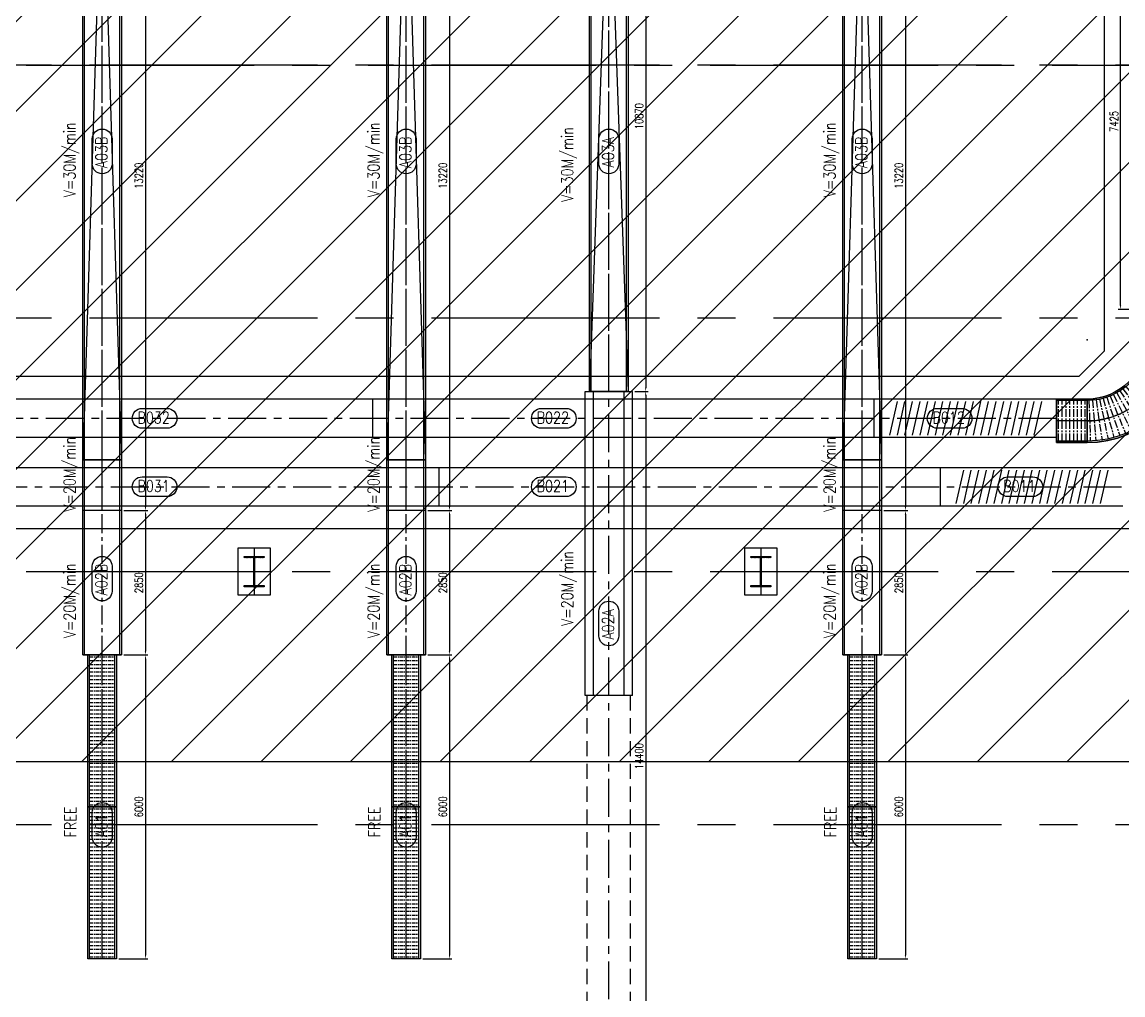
# Model space of a CAD drawing. Extents: x -40736 to 716455, y -65544 to 37405.
# Drawn here: x 342933 to 345106, y -54179 to -52258 of the extents above; entities that cross this region are included whole.
import ezdxf
from ezdxf.enums import TextEntityAlignment as Align

# ---------------------------------------------------------------- set-up
doc = ezdxf.new("R2010")
doc.units = 0
doc.header["$LTSCALE"] = 600
doc.header["$MEASUREMENT"] = 0
for name, pattern in [('CENTER', [2, 1.25, -0.25, 0.25, -0.25]), ('CENTER2', [1.125, 0.75, -0.125, 0.125, -0.125]), ('DASHED', [0.75, 0.5, -0.25])]:
    doc.linetypes.add(name, pattern=pattern)
doc.layers.get('0').update_dxf_attribs({"linetype": 'CONTINUOUS'})
doc.layers.get('DEFPOINTS').update_dxf_attribs({"linetype": 'CONTINUOUS'})
for name, color, linetype in [('0-1F_OHCV', 6, 'CONTINUOUS'), ('0-CV-DIM', 3, 'CONTINUOUS'), ('0-入荷', 11, 'CONTINUOUS'), ('0-架台', 232, 'CONTINUOUS'), ('0-機台細部', 7, 'CONTINUOUS'), ('0-機號', 4, 'CONTINUOUS'), ('0-滾筒細部', 3, 'CONTINUOUS'), ('001', 7, 'CONTINUOUS'), ('025', 7, 'CONTINUOUS'), ('1FL CV', 11, 'CONTINUOUS'), ('底圖', 253, 'CONTINUOUS'), ('規劃圖', 253, 'CONTINUOUS')]:
    doc.layers.add(name, color=color, linetype=linetype)
doc.styles.get("Standard").update_dxf_attribs({"font": 'txt.shx', "width": 0.75, "bigfont": 'chineset.shx'})
doc.dimstyles.get("Standard").update_dxf_attribs({"dimtxt": 0.18, "dimasz": 0.18, "dimexe": 0.18, "dimexo": 0.0625, "dimgap": 0.09, "dimtad": 0, "dimtih": 1, "dimtoh": 1, "dimdec": 4, "dimzin": 0, "dimdsep": 46, "dimtxsty": 'Standard', "dimcen": 0.09, "dimadec": 0, "dimazin": 0, "dimtfac": 1, "dimtdec": 4, "dimtofl": 0, "dimtmove": 0, "dimatfit": 3, "dimfxl": 1, "dimtolj": 1, "dimtzin": 0, "dimarcsym": 0})

# ---------------------------------------------------------------- blocks, each defined once
blk = doc.blocks.new('90curve')
for p, q in [((-1170, 0), (-2030, 0)), ((0, -1170), (0, -2030))]:
    blk.add_line(p, q)
for points in [[(-2030, 0), (-1170, 0), (-1170, 600), (-2030, 600)], [(0, -2030), (600, -2030), (600, -1170), (0, -1170)]]:
    blk.add_lwpolyline(points, close=True)
for radius in [2030, 1170]:
    blk.add_arc((0, 0), radius, 180, 270)
at = {"linetype": 'CENTER'}
blk.add_arc((0, 0), 1600, 180, 270, dxfattribs=at)
blk.add_point((0, 0))
blk = doc.blocks.new('*D396')
at = {"layer": '0-CV-DIM', "color": 0, "lineweight": -2}
for p, q in [((7019, 9214), (7019, 9721)), ((7094, 9671), (14369, 9671)), ((14444, 9214), (14444, 9721))]:
    blk.add_line(p, q, dxfattribs=at)
at = {"layer": '0-CV-DIM', "color": 0}
for points in [[(7094, 9683), (7094, 9658), (7019, 9671)], [(14369, 9683), (14369, 9658), (14444, 9671)]]:
    blk.add_solid(points, dxfattribs=at)
at = {"layer": 'DEFPOINTS', "color": 0}
for p in [(14444, 9671), (7019, 9164), (14444, 9164)]:
    blk.add_point(p, dxfattribs=at)
at = {"layer": '0-CV-DIM', "color": 0, "insert": (10731, 9801), "char_height": 160, "attachment_point": 5}
blk.add_mtext('\\A1;7425', dxfattribs=at)
blk = doc.blocks.new('CURVE_90')
for p, q in [((1600, 1170), (1600, 2030)), ((1600, 2000), (2200, 2000)), ((1600, 1200), (2200, 1200)), ((430, 0), (-430, 0)), ((-400, 0), (-400, -600)), ((400, 0), (400, -600))]:
    blk.add_line(p, q)
at = {"color": 1}
for p, q in [((1600, 1600), (2200, 1600)), ((0, 0), (0, -600))]:
    blk.add_line(p, q, dxfattribs=at)
for points in [[(1600, 1170), (2200, 1170), (2200, 2030), (1600, 2030)], [(-430, 0), (-430, -600), (430, -600), (430, 0)]]:
    blk.add_lwpolyline(points, close=True)
for radius in [2030, 2000, 1200, 1170]:
    blk.add_arc((1600, 0), radius, 90, 180)
at = {"color": 1, "linetype": 'CENTER'}
blk.add_arc((1600, 0), 1600, 90, 180, dxfattribs=at)
blk.add_point((1600, 0))
at = {"layer": '0-滾筒細部', "color": 1, "linetype": 'CENTER', "ltscale": 0.2}
for p, q in [((1416, 1186), (1294, 1976)), ((1488, 1195), (1414, 1991)), ((1561, 1199), (1535, 1999)), ((1638, 1200), (1638, 2000)), ((1712, 1200), (1712, 2000)), ((1788, 1200), (1788, 2000)), ((1862, 1200), (1862, 2000)), ((1938, 1200), (1938, 2000)), ((2012, 1200), (2012, 2000)), ((2088, 1200), (2088, 2000)), ((2162, 1200), (2162, 2000)), ((1008, 1044), (613, 1740)), ((1072, 1078), (720, 1796)), ((1138, 1107), (830, 1846)), ((1206, 1133), (943, 1889)), ((1275, 1155), (1058, 1925)), ((1345, 1173), (1175, 1954)), ((829, 920), (316, 1533)), ((886, 965), (411, 1608)), ((946, 1006), (510, 1677)), ((724, 820), (140, 1367)), ((775, 872), (225, 1453)), ((632, 709), (-14, 1181)), ((676, 766), (60, 1277)), ((520, 523), (-200, 871)), ((553, 587), (-144, 978)), ((591, 649), (-82, 1082)), ((490, 456), (-250, 761)), ((443, 319), (-328, 532)), ((465, 389), (-292, 648)), ((413, 178), (-378, 296)), ((426, 249), (-357, 415)), ((401, 39), (-399, 65)), ((405, 106), (-392, 176)), ((-400, -38), (400, -38)), ((-400, -112), (400, -112)), ((-400, -188), (400, -188)), ((-400, -262), (400, -262)), ((-400, -338), (400, -338)), ((-400, -413), (400, -413)), ((-400, -488), (400, -488)), ((-400, -563), (400, -563))]:
    blk.add_line(p, q, dxfattribs=at)
blk = doc.blocks.new('platform')
at = {"layer": '0-架台'}
for p, q in [((41776, -13594), (41776, -34544)), ((41276, -35044), (41776, -34544)), ((41276, -35044), (4313, -35044)), ((1100, -38044), (44776, -38044))]:
    blk.add_line(p, q, dxfattribs=at)
blk = doc.blocks.new('A$C68EF232B')
for p, q in [((0, 730), (12220, 730)), ((0, 30), (12220, 30))]:
    blk.add_line(p, q)
at = {"color": 1, "linetype": 'CENTER'}
blk.add_line((-1000, 380), (12220, 380), dxfattribs=at)
for points in [[(12220, 870), (11320, 870), (11320, 760), (12220, 760)], [(0, 760), (-1000, 760), (-1000, 0), (0, 0)], [(0, 0), (12220, 0), (12220, 760), (0, 760)]]:
    blk.add_lwpolyline(points, close=True)
blk = doc.blocks.new('*D91')
at = {"layer": '0-滾筒細部', "color": 0, "lineweight": -2}
for p, q in [((0, 540), (0, 400)), ((3000, 540), (3000, 400)), ((2970, 420), (30, 420))]:
    blk.add_line(p, q, dxfattribs=at)
at = {"layer": '0-滾筒細部', "color": 0}
for points in [[(30, 425), (30, 415), (0, 420)], [(2970, 425), (2970, 415), (3000, 420)]]:
    blk.add_solid(points, dxfattribs=at)
at = {"layer": 'DEFPOINTS', "color": 0}
for p in [(0, 560), (3000, 560), (0, 420)]:
    blk.add_point(p, dxfattribs=at)
at = {"layer": '0-滾筒細部', "color": 0, "insert": (1500, 472), "char_height": 64, "attachment_point": 5}
blk.add_mtext('\\A1;3000', dxfattribs=at)
blk = doc.blocks.new('roller_FF_490')
at = {"color": 1, "linetype": 'CENTER', "ltscale": 0.1}
blk.add_line((0, -250), (0, 250), dxfattribs=at)
blk = doc.blocks.new('*D372')
at = {"color": 0, "lineweight": -2}
for p, q in [((8850, 1916), (8850, 1442)), ((22070, 1806), (22070, 1442)), ((21995, 1492), (8925, 1492))]:
    blk.add_line(p, q, dxfattribs=at)
at = {"color": 0}
for points in [[(8925, 1504), (8925, 1479), (8850, 1492)], [(21995, 1504), (21995, 1479), (22070, 1492)]]:
    blk.add_solid(points, dxfattribs=at)
at = {"layer": 'DEFPOINTS', "color": 0}
for p in [(8850, 1966), (22070, 1856), (8850, 1492)]:
    blk.add_point(p, dxfattribs=at)
at = {"color": 0, "insert": (15460, 1622), "char_height": 160, "attachment_point": 5}
blk.add_mtext('\\A1;13220', dxfattribs=at)
blk = doc.blocks.new('*D373')
at = {"color": 0, "lineweight": -2}
for p, q in [((6000, 1916), (6000, 1442)), ((8850, 1916), (8850, 1442)), ((8775, 1492), (6075, 1492))]:
    blk.add_line(p, q, dxfattribs=at)
at = {"color": 0}
for points in [[(6075, 1504), (6075, 1479), (6000, 1492)], [(8775, 1504), (8775, 1479), (8850, 1492)]]:
    blk.add_solid(points, dxfattribs=at)
at = {"layer": 'DEFPOINTS', "color": 0}
for p in [(6000, 1966), (8850, 1966), (6000, 1492)]:
    blk.add_point(p, dxfattribs=at)
at = {"color": 0, "insert": (7425, 1622), "char_height": 160, "attachment_point": 5}
blk.add_mtext('\\A1;2850', dxfattribs=at)
blk = doc.blocks.new('*D374')
at = {"color": 0, "lineweight": -2}
for p, q in [((0, 2016), (0, 1442)), ((6000, 1916), (6000, 1442)), ((5925, 1492), (75, 1492))]:
    blk.add_line(p, q, dxfattribs=at)
at = {"color": 0}
for points in [[(75, 1504), (75, 1479), (0, 1492)], [(5925, 1504), (5925, 1479), (6000, 1492)]]:
    blk.add_solid(points, dxfattribs=at)
at = {"layer": 'DEFPOINTS', "color": 0}
for p in [(0, 2066), (6000, 1966), (0, 1492)]:
    blk.add_point(p, dxfattribs=at)
at = {"color": 0, "insert": (3000, 1622), "char_height": 160, "attachment_point": 5}
blk.add_mtext('\\A1;6000', dxfattribs=at)
blk = doc.blocks.new('A$C37745B68')
for p, q in [((0, 730), (10870, 730)), ((0, 30), (10870, 30))]:
    blk.add_line(p, q)
at = {"color": 1, "linetype": 'CENTER'}
blk.add_line((0, 380), (10870, 380), dxfattribs=at)
for points in [[(10870, 870), (9970, 870), (9970, 760), (10870, 760)], [(0, 0), (10870, 0), (10870, 760), (0, 760)]]:
    blk.add_lwpolyline(points, close=True)
blk = doc.blocks.new('A$C5A1C1C61')
at = {"color": 11, "linetype": 'DASHED'}
for p, q in [((0, 895), (0, 35)), ((0, 895), (8400, 895)), ((0, 35), (8400, 35))]:
    blk.add_line(p, q, dxfattribs=at)
at = {"color": 11}
for p, q in [((8400, 930), (14400, 930)), ((8400, 930), (8400, 0)), ((14400, 0), (14400, 930)), ((8400, 765), (14400, 765)), ((8400, 165), (14400, 165)), ((8400, 0), (14400, 0))]:
    blk.add_line(p, q, dxfattribs=at)
at = {"color": 11, "linetype": 'CENTER'}
blk.add_line((0, 465), (14400, 465), dxfattribs=at)
blk = doc.blocks.new('*D378')
at = {"color": 0, "lineweight": -2}
for p, q in [((14400, 1831), (14400, 1568)), ((25270, 1806), (25270, 1568)), ((25195, 1618), (14475, 1618))]:
    blk.add_line(p, q, dxfattribs=at)
at = {"color": 0}
for points in [[(14475, 1631), (14475, 1606), (14400, 1618)], [(25195, 1631), (25195, 1606), (25270, 1618)]]:
    blk.add_solid(points, dxfattribs=at)
at = {"layer": 'DEFPOINTS', "color": 0}
for p in [(14400, 1881), (25270, 1856), (14400, 1618)]:
    blk.add_point(p, dxfattribs=at)
at = {"color": 0, "insert": (19835, 1748), "char_height": 160, "attachment_point": 5}
blk.add_mtext('\\A1;10870', dxfattribs=at)
blk = doc.blocks.new('*D379')
at = {"color": 0, "lineweight": -2}
for p, q in [((0, 1866), (0, 1568)), ((14400, 1831), (14400, 1568)), ((14325, 1618), (75, 1618))]:
    blk.add_line(p, q, dxfattribs=at)
at = {"color": 0}
for points in [[(75, 1631), (75, 1606), (0, 1618)], [(14325, 1631), (14325, 1606), (14400, 1618)]]:
    blk.add_solid(points, dxfattribs=at)
at = {"layer": 'DEFPOINTS', "color": 0}
for p in [(0, 1916), (14400, 1881), (0, 1618)]:
    blk.add_point(p, dxfattribs=at)
at = {"color": 0, "insert": (7200, 1748), "char_height": 160, "attachment_point": 5}
blk.add_mtext('\\A1;14400', dxfattribs=at)
blk = doc.blocks.new('A$C77002C3D')
at = {"layer": '0-機號', "color": 7}
for points in [[(3323.01343, 28492.32948), (3323.01343, 28982.22276, -1), (3714.71923, 28982.22276), (3714.71923, 28492.32948, -1)], [(4673.01349, 28492.32948), (4673.01349, 28982.22276, -1), (5064.71929, 28982.22276), (5064.71929, 28492.32948, -1)], [(3323.01343, 20613.00504), (3323.01343, 21102.89832, -1), (3714.71923, 21102.89832), (3714.71923, 20613.00504, -1)], [(4673.01349, 20613.00504), (4673.01349, 21102.89832, -1), (5064.71929, 21102.89832), (5064.71929, 20613.00504, -1)], [(4673.01349, 12800.22308), (4673.01349, 13290.11636, -1), (5064.71929, 13290.11636), (5064.71929, 12800.22308, -1)], [(3323.01343, 11404.89997), (3323.01343, 11894.79325, -1), (3714.71923, 11894.79325), (3714.71923, 11404.89997, -1)]]:
    blk.add_lwpolyline(points, format="xyb", close=True, dxfattribs=at)
at = {"layer": '001', "color": 2, "linetype": 'CENTER'}
blk.add_line((3518.86633, 47603.46058), (3518.86633, 9623.91641), dxfattribs=at)
at = {"layer": '001', "color": 3}
for p, q in [((3138.86633, 47573.46058), (3138.86633, 9623.91641)), ((3898.86633, 47573.46058), (3898.86633, 9623.91641)), ((5248.86628, 24435.64023), (4488.86628, 24435.64023)), ((3898.86633, 23125.63991), (3138.86633, 23125.63991)), ((4488.86628, 14533.91673), (5248.86628, 14533.91673)), ((3138.86633, 13223.91641), (3898.86633, 13223.91641)), ((4488.86628, 10933.9164), (5248.86628, 10933.9164))]:
    blk.add_line(p, q, dxfattribs=at)
at = {"layer": '001'}
for p, q in [((5198.86628, 14083.91673), (4538.86628, 14233.91673)), ((5198.86628, 13933.91673), (4538.86628, 14083.91673)), ((5198.86628, 13783.91673), (4538.86628, 13933.91673)), ((5198.86628, 13633.91673), (4538.86628, 13783.91673)), ((5198.86628, 13483.91673), (4538.86628, 13633.91673)), ((5198.86628, 13333.91673), (4538.86628, 13483.91673)), ((5198.86628, 13183.91673), (4538.86628, 13333.91673)), ((5198.86628, 13033.91673), (4538.86628, 13183.91673)), ((3848.86633, 12773.91641), (3188.86633, 12923.91641)), ((5198.86628, 12883.91673), (4538.86628, 13033.91673)), ((5198.86628, 12733.91673), (4538.86628, 12883.91673)), ((3848.86633, 12623.91641), (3188.86633, 12773.91641)), ((3848.86633, 12473.91641), (3188.86633, 12623.91641)), ((5198.86628, 12583.91673), (4538.86628, 12733.91673)), ((3848.86633, 12323.91641), (3188.86633, 12473.91641)), ((5198.86628, 12433.91673), (4538.86628, 12583.91673)), ((5198.86628, 12283.91673), (4538.86628, 12433.91673)), ((3848.86633, 12173.91641), (3188.86633, 12323.91641)), ((3848.86633, 12023.91641), (3188.86633, 12173.91641)), ((5198.86628, 12133.91673), (4538.86628, 12283.91673)), ((3848.86633, 11873.91641), (3188.86633, 12023.91641)), ((5198.86628, 11983.91673), (4538.86628, 12133.91673)), ((5198.86628, 11833.91673), (4538.86628, 11983.91673)), ((3848.86633, 11723.91641), (3188.86633, 11873.91641)), ((5198.86628, 11683.91673), (4538.86628, 11833.91673)), ((3848.86633, 11573.91641), (3188.86633, 11723.91641)), ((3848.86633, 11423.91641), (3188.86633, 11573.91641)), ((5198.86628, 11533.91673), (4538.86628, 11683.91673)), ((5198.86628, 11383.91673), (4538.86628, 11533.91673)), ((3848.86633, 11273.91641), (3188.86633, 11423.91641)), ((5198.86628, 11233.91673), (4538.86628, 11383.91673)), ((3848.86633, 11123.91641), (3188.86633, 11273.91641)), ((3848.86633, 10973.91641), (3188.86633, 11123.91641)), ((3848.86633, 10823.91641), (3188.86633, 10973.91641)), ((3848.86633, 10673.91641), (3188.86633, 10823.91641)), ((3848.86633, 10523.91641), (3188.86633, 10673.91641)), ((3848.86633, 10373.91641), (3188.86633, 10523.91641)), ((3848.86633, 10223.91641), (3188.86633, 10373.91641)), ((3848.86633, 10073.91641), (3188.86633, 10223.91641)), ((3848.86633, 9923.91641), (3188.86633, 10073.91641))]:
    blk.add_line(p, q, dxfattribs=at)
at = {"layer": '025', "color": 3}
for p, q in [((4488.86628, 10933.9164), (4488.86628, 46880.64023)), ((5248.86628, 10933.9164), (5248.86628, 46880.64023))]:
    blk.add_line(p, q, dxfattribs=at)
at = {"layer": '025', "color": 2, "linetype": 'CENTER'}
blk.add_line((4868.86628, 10933.9164), (4868.86628, 46910.64023), dxfattribs=at)
at = {"layer": '0-1F_OHCV'}
blk.add_blockref('90curve', (6418.86639, 10333.91662), dxfattribs=at)
at = {"layer": '0-機台細部', "xscale": -1, "rotation": 180}
blk.add_blockref('CURVE_90', (4818.86639, 10333.91629), dxfattribs=at)
at = {"layer": '0-機號', "color": 7, "width": 0.8}
for s, p in [('B031', (3532.56392, 28755.86256)), ('B032', (4882.56398, 28755.86256)), ('B021', (3532.56392, 20876.53812)), ('B022', (4882.56398, 20876.53812)), ('B012', (4882.56398, 13063.75616)), ('B011', (3532.56392, 11668.43305))]:
    blk.add_text(s, height=230.4, rotation=270, dxfattribs=at).set_placement(p, align=Align.MIDDLE)
at = {"layer": '0-CV-DIM'}
dim = blk.add_linear_dim(base=(14443.86622, 9670.60533), p1=(7018.86649, 9163.91662), p2=(14443.86622, 9163.91631), dimstyle='Standard', override={"dimscale": 50}, dxfattribs=at)
dim.commit()
dim.dimension.update_dxf_attribs({"geometry": '*D396', "text_midpoint": (10731.36636, 9800.60533)})
blk = doc.blocks.new('A$C45B43C60')
for p, q in [((-0.00024, 530.00012), (2999.99976, 530.00012)), ((-0.00024, 30.00012), (2999.99976, 30.00012))]:
    blk.add_line(p, q)
at = {"color": 1, "linetype": 'CENTER'}
blk.add_line((-0.00024, 280.00012), (2999.99976, 280.00012), dxfattribs=at)
blk.add_lwpolyline([(-0.00024, 0.00012), (2999.99976, 0.00012), (2999.99976, 560.00012), (-0.00024, 560.00012)], close=True)
at = {"layer": '0-滾筒細部'}
for p in [(37.49976, 280.00012), (112.49976, 280.00012), (187.49976, 280.00012), (262.49976, 280.00012), (337.49976, 280.00012), (412.49976, 280.00012), (487.49976, 280.00012), (562.49976, 280.00012), (637.49976, 280.00012), (712.49976, 280.00012), (787.49976, 280.00012), (862.49976, 280.00012), (937.49976, 280.00012), (1012.49976, 280.00012), (1087.49976, 280.00012), (1162.49976, 280.00012), (1237.49976, 280.00012), (1312.49976, 280.00012), (1387.49976, 280.00012), (1462.49976, 280.00012), (1537.49976, 280.00012), (1612.49976, 280.00012), (1687.49976, 280.00012), (1762.49976, 280.00012), (1837.49976, 280.00012), (1912.49976, 280.00012), (1987.49976, 280.00012), (2062.49976, 280.00012), (2137.49976, 280.00012), (2212.49976, 280.00012), (2287.49976, 280.00012), (2362.49976, 280.00012), (2437.49976, 280.00012), (2512.49976, 280.00012), (2587.49976, 280.00012), (2662.49976, 280.00012), (2737.49976, 280.00012), (2812.49976, 280.00012), (2887.49976, 280.00012), (2962.49976, 280.00012)]:
    blk.add_blockref('roller_FF_490', p, dxfattribs=at)
dim = blk.add_linear_dim(base=(-0.00024, 420.00012), p1=(2999.99976, 560.00012), p2=(-0.00024, 560.00012), dimstyle='Standard', override={"dimscale": 20}, dxfattribs=at)
dim.commit()
dim.dimension.update_dxf_attribs({"geometry": '*D91', "text_midpoint": (1499.99976, 472.00012)})
blk = doc.blocks.new('A$C14F25BC3')
at = {"layer": '0-入荷', "color": 11}
for p, q in [((5999.99935, 2695.68866), (9849.99935, 2695.68866)), ((22069.99935, 2345.68866), (9849.99935, 2725.68866)), ((22069.99935, 2345.68866), (9849.99935, 1965.68866)), ((5999.99935, 1995.68866), (9849.99935, 1995.68866))]:
    blk.add_line(p, q, dxfattribs=at)
at = {"layer": '0-入荷'}
for p, q in [((8849.99935, 1965.68866), (8849.99935, 2725.68866)), ((9849.99935, 1965.68866), (9849.99935, 2725.68866))]:
    blk.add_line(p, q, dxfattribs=at)
at = {"layer": '0-入荷', "color": 11, "linetype": 'CENTER', "ltscale": 0.5}
for p, q in [((-0.00065, 2345.68866), (5999.99935, 2345.68866)), ((5999.99935, 2345.68866), (9849.99935, 2345.68866)), ((9849.99935, 2345.68866), (22069.99935, 2345.68866))]:
    blk.add_line(p, q, dxfattribs=at)
at = {"layer": '0-入荷', "color": 11}
for points in [[(5999.99935, 2725.68866), (9849.99935, 2725.68866), (9849.99935, 1965.68866), (5999.99935, 1965.68866)], [(9849.99935, 2725.68866), (22069.99935, 2725.68866), (22069.99935, 1965.68866), (9849.99935, 1965.68866)]]:
    blk.add_lwpolyline(points, close=True, dxfattribs=at)
at = {"layer": '0-機號'}
for points in [[(2889.89263, 2149.83576), (2399.99935, 2149.83576, -1), (2399.99935, 2541.54156), (2889.89263, 2541.54156, -1)], [(7749.70149, 2149.83576), (7259.80821, 2149.83576, -1), (7259.80821, 2541.54156), (7749.70149, 2541.54156, -1)], [(16184.89263, 2149.83576), (15694.99935, 2149.83576, -1), (15694.99935, 2541.54156), (16184.89263, 2541.54156, -1)]]:
    blk.add_lwpolyline(points, format="xyb", close=True, dxfattribs=at)
at = {"layer": '1FL CV', "color": 11}
blk.add_line((5999.99935, 2725.68866), (5999.99935, 1965.68866), dxfattribs=at)
at = {"layer": '0-機台細部', "extrusion": (0, 0, -1), "zscale": -1, "rotation": 180}
for name, p in [('A$C45B43C60', (0.00041, 2625.68878)), ('A$C45B43C60', (-2999.99959, 2625.68878)), ('A$C68EF232B', (-9849.99905, 2725.68878))]:
    blk.add_blockref(name, p, dxfattribs=at)
at = {"layer": '0-機號', "text_generation_flag": 6, "width": 0.8}
for s, p in [('FREE', (2701.46763, 2972.18789)), ('V=20M/min', (7066.84598, 2972.18789)), ('V=20M/min', (9564.2436, 2972.18789)), ('V=30M/min', (15773.04416, 2972.18789)), ('A01', (2626.35955, 2359.38626)), ('A02B', (7486.16841, 2359.38626)), ('A03B', (15921.35955, 2359.38626))]:
    blk.add_text(s, height=230.4, rotation=180, dxfattribs=at).set_placement(p, align=Align.MIDDLE)
for base, p1, p2, picture, middle in [((-0.00065, 1491.74816), (5999.99935, 1965.68866), (-0.00065, 2065.68866), '*D374', (2999.99935, 1621.74816)), ((5999.99935, 1491.74816), (8849.99935, 1965.68866), (5999.99935, 1965.68866), '*D373', (7424.99935, 1621.74816)), ((8849.99935, 1491.74816), (22069.99935, 1855.68866), (8849.99935, 1965.68866), '*D372', (15459.99935, 1621.74816))]:
    dim = blk.add_linear_dim(base=base, p1=p1, p2=p2, dimstyle='Standard', override={"dimscale": 50, "dimtmove": 1})
    dim.commit()
    dim.dimension.update_dxf_attribs({"geometry": picture, "text_midpoint": middle})
blk = doc.blocks.new('A$C1394433B')
at = {"layer": '0-入荷', "color": 11}
for q in [(14400.00107, 2725.68859), (14400.00107, 1965.68859)]:
    blk.add_line((25270.00107, 2345.68859), q, dxfattribs=at)
at = {"layer": '0-入荷', "color": 11, "linetype": 'CENTER', "ltscale": 0.5}
blk.add_line((14400.00107, 2345.68859), (25270.00107, 2345.68859), dxfattribs=at)
at = {"layer": '0-入荷', "color": 11}
blk.add_lwpolyline([(14400.00107, 2725.68859), (25270.00107, 2725.68859), (25270.00107, 1965.68859), (14400.00107, 1965.68859)], close=True, dxfattribs=at)
at = {"layer": '0-機號'}
for points in [[(10064.89435, 2149.83569), (9575.00107, 2149.83569, -1), (9575.00107, 2541.54149), (10064.89435, 2541.54149, -1)], [(19384.89435, 2149.83569), (18895.00107, 2149.83569, -1), (18895.00107, 2541.54149), (19384.89435, 2541.54149, -1)]]:
    blk.add_lwpolyline(points, format="xyb", close=True, dxfattribs=at)
at = {"extrusion": (0, 0, -1), "zscale": -1, "rotation": 180}
blk.add_blockref('A$C5A1C1C61', (-0.00144, 2810.6887), dxfattribs=at)
at = {"layer": '0-機台細部', "extrusion": (0, 0, -1), "zscale": -1, "rotation": 180}
blk.add_blockref('A$C37745B68', (-14400.0011, 2725.68844), dxfattribs=at)
at = {"layer": '0-機號', "text_generation_flag": 6, "width": 0.8}
for s, p in [('V=20M/min', (10510.03457, 3151.35328)), ('V=30M/min', (18878.43105, 3151.35328)), ('A02A', (9801.36127, 2359.38618)), ('A03A', (19121.36127, 2359.38618))]:
    blk.add_text(s, height=230.4, rotation=180, dxfattribs=at).set_placement(p, align=Align.MIDDLE)
for base, p1, p2, picture, middle in [((0.00107, 1618.48382), (14400.00107, 1880.68859), (0.00107, 1915.68859), '*D379', (7200.00107, 1748.48382)), ((14400.00107, 1618.48382), (25270.00107, 1855.68859), (14400.00107, 1880.68859), '*D378', (19835.00107, 1748.48382))]:
    dim = blk.add_linear_dim(base=base, p1=p1, p2=p2, dimstyle='Standard', override={"dimscale": 50, "dimtmove": 1})
    dim.commit()
    dim.dimension.update_dxf_attribs({"geometry": picture, "text_midpoint": middle})
blk = doc.blocks.new('A$C1C6605B1')
at = {"layer": '規劃圖', "xscale": 0.09999999997671694, "yscale": 0.09999999997671694, "zscale": 0.09999999997671694}
blk.add_blockref('platform', (-3277.72048, 4973.90789), dxfattribs=at)
at = {"layer": '規劃圖', "xscale": 0.09999999997671694, "yscale": 0.09999999997671694, "zscale": 0.09999999997671694, "rotation": 90}
for name, p in [('A$C77002C3D', (1899.47115, 900.11336)), ('A$C14F25BC3', (-843.15161, 320.00007)), ('A$C14F25BC3', (-243.15161, 320.00007)), ('A$C1394433B', (156.84838, -0.00011)), ('A$C14F25BC3', (656.84839, 320.00007))]:
    blk.add_blockref(name, p, dxfattribs=at)

msp = doc.modelspace()

# ---------------------------------------------------------------- hatches: boundary and pattern name
at = {"layer": '底圖'}
h = msp.add_hatch(dxfattribs=at)
h.set_pattern_fill('ANSI31', color=253, scale=1000, style=0)
h.set_pattern_definition([(45, (309308.72, -68899.45), (-88.38835, 88.38835), [])])
h.paths.add_polyline_path([(337466.29017, -53718.31705), (346391.28917, -53718.31705), (346391.28917, -49643.31765), (337466.29017, -49643.31765)])

# ---------------------------------------------------------------- linework, layer by layer
at = {"layer": '底圖', "linetype": 'CENTER2'}
for p, q in [((360391.28956, -52343.33166), (332391.28957, -52343.33166)), ((333491.07, -52343.33166), (361991.28956, -52343.33166)), ((360391.28956, -52843.33166), (335391.28957, -52843.33166)), ((343423.78957, -53297.33166), (343358.78957, -53297.33166)), ((343358.78957, -53297.33166), (343358.78957, -53389.33166)), ((343391.28957, -53297.33166), (343391.28957, -53389.33166)), ((343423.78957, -53389.33166), (343423.78957, -53297.33166)), ((344423.78957, -53297.33166), (344358.78957, -53297.33166)), ((344358.78957, -53297.33166), (344358.78957, -53389.33166)), ((344391.28957, -53297.33166), (344391.28957, -53389.33166)), ((344423.78957, -53389.33166), (344423.78957, -53297.33166)), ((343371.28957, -53314.11971), (343372.07761, -53313.33166)), ((343371.28957, -53315.00359), (343372.9615, -53313.33166)), ((343371.28957, -53313.33166), (343411.28957, -53313.33166)), ((343371.28957, -53315.83166), (343371.28957, -53313.33166)), ((343390.48957, -53315.83166), (343371.28957, -53315.83166)), ((343372.22926, -53315.83166), (343374.72926, -53313.33166)), ((343373.11315, -53315.83166), (343375.61315, -53313.33166)), ((343374.88091, -53315.83166), (343377.38091, -53313.33166)), ((343375.7648, -53315.83166), (343378.2648, -53313.33166)), ((343377.53257, -53315.83166), (343380.03257, -53313.33166)), ((343378.41645, -53315.83166), (343380.91645, -53313.33166)), ((343380.18422, -53315.83166), (343382.68422, -53313.33166)), ((343381.0681, -53315.83166), (343383.5681, -53313.33166)), ((343382.83587, -53315.83166), (343385.33587, -53313.33166)), ((343383.71975, -53315.83166), (343386.21975, -53313.33166)), ((343385.48752, -53315.83166), (343387.98752, -53313.33166)), ((343386.3714, -53315.83166), (343388.8714, -53313.33166)), ((343388.13917, -53315.83166), (343390.63917, -53313.33166)), ((343389.02305, -53315.83166), (343391.52305, -53313.33166)), ((343390.48957, -53316.13291), (343393.29082, -53313.33166)), ((343390.48957, -53317.0168), (343394.1747, -53313.33166)), ((343390.48957, -53370.83166), (343390.48957, -53315.83166)), ((343390.48957, -53318.78456), (343392.08957, -53317.18456)), ((343390.48957, -53319.66845), (343392.08957, -53318.06845)), ((343390.48957, -53321.43621), (343392.08957, -53319.83621)), ((343390.48957, -53322.3201), (343392.08957, -53320.7201)), ((343390.48957, -53324.08786), (343392.08957, -53322.48786)), ((343390.48957, -53324.97175), (343392.08957, -53323.37175)), ((343390.48957, -53326.73952), (343392.08957, -53325.13952)), ((343411.28957, -53315.83166), (343392.08957, -53315.83166)), ((343392.08957, -53315.83166), (343392.08957, -53370.83166)), ((343393.44247, -53315.83166), (343395.94247, -53313.33166)), ((343394.32635, -53315.83166), (343396.82635, -53313.33166)), ((343396.09412, -53315.83166), (343398.59412, -53313.33166)), ((343396.978, -53315.83166), (343399.478, -53313.33166)), ((343398.74577, -53315.83166), (343401.24577, -53313.33166)), ((343399.62965, -53315.83166), (343402.12965, -53313.33166)), ((343401.39742, -53315.83166), (343403.89742, -53313.33166)), ((343402.2813, -53315.83166), (343404.7813, -53313.33166)), ((343404.04907, -53315.83166), (343406.54907, -53313.33166)), ((343404.93295, -53315.83166), (343407.43295, -53313.33166)), ((343406.70072, -53315.83166), (343409.20072, -53313.33166)), ((343407.5846, -53315.83166), (343410.0846, -53313.33166)), ((343409.35237, -53315.83166), (343411.28957, -53313.89447)), ((343410.23625, -53315.83166), (343411.28957, -53314.77835)), ((343411.28957, -53313.33166), (343411.28957, -53315.83166)), ((344371.28957, -53314.11971), (344372.07761, -53313.33166)), ((344371.28957, -53315.00359), (344372.9615, -53313.33166)), ((344371.28957, -53313.33166), (344411.28957, -53313.33166)), ((344371.28957, -53315.83166), (344371.28957, -53313.33166)), ((344390.48957, -53315.83166), (344371.28957, -53315.83166)), ((344372.22926, -53315.83166), (344374.72926, -53313.33166)), ((344373.11315, -53315.83166), (344375.61315, -53313.33166)), ((344374.88091, -53315.83166), (344377.38091, -53313.33166)), ((344375.7648, -53315.83166), (344378.2648, -53313.33166)), ((344377.53257, -53315.83166), (344380.03257, -53313.33166)), ((344378.41645, -53315.83166), (344380.91645, -53313.33166)), ((344380.18422, -53315.83166), (344382.68422, -53313.33166)), ((344381.0681, -53315.83166), (344383.5681, -53313.33166)), ((344382.83587, -53315.83166), (344385.33587, -53313.33166)), ((344383.71975, -53315.83166), (344386.21975, -53313.33166)), ((344385.48752, -53315.83166), (344387.98752, -53313.33166)), ((344386.3714, -53315.83166), (344388.8714, -53313.33166)), ((344388.13917, -53315.83166), (344390.63917, -53313.33166)), ((344389.02305, -53315.83166), (344391.52305, -53313.33166)), ((344390.48957, -53316.13291), (344393.29082, -53313.33166)), ((344390.48957, -53317.0168), (344394.1747, -53313.33166)), ((344390.48957, -53370.83166), (344390.48957, -53315.83166)), ((344390.48957, -53318.78456), (344392.08957, -53317.18456)), ((344390.48957, -53319.66845), (344392.08957, -53318.06845)), ((344390.48957, -53321.43621), (344392.08957, -53319.83621)), ((344390.48957, -53322.3201), (344392.08957, -53320.7201)), ((344390.48957, -53324.08786), (344392.08957, -53322.48786)), ((344390.48957, -53324.97175), (344392.08957, -53323.37175)), ((344390.48957, -53326.73952), (344392.08957, -53325.13952)), ((344411.28957, -53315.83166), (344392.08957, -53315.83166)), ((344392.08957, -53315.83166), (344392.08957, -53370.83166)), ((344393.44247, -53315.83166), (344395.94247, -53313.33166)), ((344394.32635, -53315.83166), (344396.82635, -53313.33166)), ((344396.09412, -53315.83166), (344398.59412, -53313.33166)), ((344396.978, -53315.83166), (344399.478, -53313.33166)), ((344398.74577, -53315.83166), (344401.24577, -53313.33166)), ((344399.62965, -53315.83166), (344402.12965, -53313.33166)), ((344401.39742, -53315.83166), (344403.89742, -53313.33166)), ((344402.2813, -53315.83166), (344404.7813, -53313.33166)), ((344404.04907, -53315.83166), (344406.54907, -53313.33166)), ((344404.93295, -53315.83166), (344407.43295, -53313.33166)), ((344406.70072, -53315.83166), (344409.20072, -53313.33166)), ((344407.5846, -53315.83166), (344410.0846, -53313.33166)), ((344409.35237, -53315.83166), (344411.28957, -53313.89447)), ((344410.23625, -53315.83166), (344411.28957, -53314.77835)), ((344411.28957, -53313.33166), (344411.28957, -53315.83166)), ((333491.07, -53343.33166), (361991.28956, -53343.33166)), ((343358.78957, -53343.33166), (343423.78957, -53343.33166)), ((343390.48957, -53327.6234), (343392.08957, -53326.0234)), ((343390.48957, -53329.39117), (343392.08957, -53327.79117)), ((343390.48957, -53330.27505), (343392.08957, -53328.67505)), ((343390.48957, -53332.04282), (343392.08957, -53330.44282)), ((343390.48957, -53332.9267), (343392.08957, -53331.3267)), ((343390.48957, -53334.69447), (343392.08957, -53333.09447)), ((343390.48957, -53335.57835), (343392.08957, -53333.97835)), ((343390.48957, -53337.34612), (343392.08957, -53335.74612)), ((343390.48957, -53338.23), (343392.08957, -53336.63)), ((343390.48957, -53339.99777), (343392.08957, -53338.39777)), ((343390.48957, -53340.88165), (343392.08957, -53339.28165)), ((343390.48957, -53342.64942), (343392.08957, -53341.04942)), ((343390.48957, -53343.5333), (343392.08957, -53341.9333)), ((343390.48957, -53345.30107), (343392.08957, -53343.70107)), ((343390.48957, -53346.18495), (343392.08957, -53344.58495)), ((343390.48957, -53347.95272), (343392.08957, -53346.35272)), ((344358.78957, -53343.33166), (344423.78957, -53343.33166)), ((344390.48957, -53327.6234), (344392.08957, -53326.0234)), ((344390.48957, -53329.39117), (344392.08957, -53327.79117)), ((344390.48957, -53330.27505), (344392.08957, -53328.67505)), ((344390.48957, -53332.04282), (344392.08957, -53330.44282)), ((344390.48957, -53332.9267), (344392.08957, -53331.3267)), ((344390.48957, -53334.69447), (344392.08957, -53333.09447)), ((344390.48957, -53335.57835), (344392.08957, -53333.97835)), ((344390.48957, -53337.34612), (344392.08957, -53335.74612)), ((344390.48957, -53338.23), (344392.08957, -53336.63)), ((344390.48957, -53339.99777), (344392.08957, -53338.39777)), ((344390.48957, -53340.88165), (344392.08957, -53339.28165)), ((344390.48957, -53342.64942), (344392.08957, -53341.04942)), ((344390.48957, -53343.5333), (344392.08957, -53341.9333)), ((344390.48957, -53345.30107), (344392.08957, -53343.70107)), ((344390.48957, -53346.18495), (344392.08957, -53344.58495)), ((344390.48957, -53347.95272), (344392.08957, -53346.35272)), ((343390.48957, -53348.8366), (343392.08957, -53347.2366)), ((343390.48957, -53350.60437), (343392.08957, -53349.00437)), ((343390.48957, -53351.48825), (343392.08957, -53349.88825)), ((343390.48957, -53353.25602), (343392.08957, -53351.65602)), ((343390.48957, -53354.1399), (343392.08957, -53352.5399)), ((343390.48957, -53355.90767), (343392.08957, -53354.30767)), ((343390.48957, -53356.79155), (343392.08957, -53355.19155)), ((343390.48957, -53358.55932), (343392.08957, -53356.95932)), ((343390.48957, -53359.4432), (343392.08957, -53357.8432)), ((343390.48957, -53361.21097), (343392.08957, -53359.61097)), ((343390.48957, -53362.09485), (343392.08957, -53360.49485)), ((343390.48957, -53363.86262), (343392.08957, -53362.26262)), ((343390.48957, -53364.7465), (343392.08957, -53363.1465)), ((343390.48957, -53366.51427), (343392.08957, -53364.91427)), ((343390.48957, -53367.39816), (343392.08957, -53365.79816)), ((343390.48957, -53369.16592), (343392.08957, -53367.56592)), ((343390.48957, -53370.04981), (343392.08957, -53368.44981)), ((344390.48957, -53348.8366), (344392.08957, -53347.2366)), ((344390.48957, -53350.60437), (344392.08957, -53349.00437)), ((344390.48957, -53351.48825), (344392.08957, -53349.88825)), ((344390.48957, -53353.25602), (344392.08957, -53351.65602)), ((344390.48957, -53354.1399), (344392.08957, -53352.5399)), ((344390.48957, -53355.90767), (344392.08957, -53354.30767)), ((344390.48957, -53356.79155), (344392.08957, -53355.19155)), ((344390.48957, -53358.55932), (344392.08957, -53356.95932)), ((344390.48957, -53359.4432), (344392.08957, -53357.8432)), ((344390.48957, -53361.21097), (344392.08957, -53359.61097)), ((344390.48957, -53362.09485), (344392.08957, -53360.49485)), ((344390.48957, -53363.86262), (344392.08957, -53362.26262)), ((344390.48957, -53364.7465), (344392.08957, -53363.1465)), ((344390.48957, -53366.51427), (344392.08957, -53364.91427)), ((344390.48957, -53367.39816), (344392.08957, -53365.79816)), ((344390.48957, -53369.16592), (344392.08957, -53367.56592)), ((344390.48957, -53370.04981), (344392.08957, -53368.44981)), ((343358.78957, -53389.33166), (343423.78957, -53389.33166)), ((343371.28957, -53372.45602), (343372.91392, -53370.83166)), ((343371.28957, -53373.33166), (343371.28957, -53370.83166)), ((343371.28957, -53370.83166), (343390.48957, -53370.83166)), ((343411.28957, -53373.33166), (343371.28957, -53373.33166)), ((343371.29781, -53373.33166), (343373.79781, -53370.83166)), ((343373.06557, -53373.33166), (343375.56557, -53370.83166)), ((343373.94946, -53373.33166), (343376.44946, -53370.83166)), ((343375.71722, -53373.33166), (343378.21722, -53370.83166)), ((343376.60111, -53373.33166), (343379.10111, -53370.83166)), ((343378.36887, -53373.33166), (343380.86887, -53370.83166)), ((343379.25276, -53373.33166), (343381.75276, -53370.83166)), ((343381.02053, -53373.33166), (343383.52053, -53370.83166)), ((343381.90441, -53373.33166), (343384.40441, -53370.83166)), ((343383.67218, -53373.33166), (343386.17218, -53370.83166)), ((343384.55606, -53373.33166), (343387.05606, -53370.83166)), ((343386.32383, -53373.33166), (343388.82383, -53370.83166)), ((343387.20771, -53373.33166), (343389.70771, -53370.83166)), ((343388.97548, -53373.33166), (343392.08957, -53370.21757)), ((343389.85936, -53373.33166), (343392.35936, -53370.83166)), ((343391.62713, -53373.33166), (343394.12713, -53370.83166)), ((343392.08957, -53370.83166), (343411.28957, -53370.83166)), ((343392.51101, -53373.33166), (343395.01101, -53370.83166)), ((343394.27878, -53373.33166), (343396.77878, -53370.83166)), ((343395.16266, -53373.33166), (343397.66266, -53370.83166)), ((343396.93043, -53373.33166), (343399.43043, -53370.83166)), ((343397.81431, -53373.33166), (343400.31431, -53370.83166)), ((343399.58208, -53373.33166), (343402.08208, -53370.83166)), ((343400.46596, -53373.33166), (343402.96596, -53370.83166)), ((343402.23373, -53373.33166), (343404.73373, -53370.83166)), ((343403.11761, -53373.33166), (343405.61761, -53370.83166)), ((343404.88538, -53373.33166), (343407.38538, -53370.83166)), ((343405.76926, -53373.33166), (343408.26926, -53370.83166)), ((343407.53703, -53373.33166), (343410.03703, -53370.83166)), ((343408.42091, -53373.33166), (343410.92091, -53370.83166)), ((343410.18868, -53373.33166), (343411.28957, -53372.23078)), ((343411.07256, -53373.33166), (343411.28957, -53373.11466)), ((343411.28957, -53370.83166), (343411.28957, -53373.33166)), ((344358.78957, -53389.33166), (344423.78957, -53389.33166)), ((344371.28957, -53372.45602), (344372.91392, -53370.83166)), ((344371.28957, -53373.33166), (344371.28957, -53370.83166)), ((344371.28957, -53370.83166), (344390.48957, -53370.83166)), ((344411.28957, -53373.33166), (344371.28957, -53373.33166)), ((344371.29781, -53373.33166), (344373.79781, -53370.83166)), ((344373.06557, -53373.33166), (344375.56557, -53370.83166)), ((344373.94946, -53373.33166), (344376.44946, -53370.83166)), ((344375.71722, -53373.33166), (344378.21722, -53370.83166)), ((344376.60111, -53373.33166), (344379.10111, -53370.83166)), ((344378.36887, -53373.33166), (344380.86887, -53370.83166)), ((344379.25276, -53373.33166), (344381.75276, -53370.83166)), ((344381.02052, -53373.33166), (344383.52052, -53370.83166)), ((344381.90441, -53373.33166), (344384.40441, -53370.83166)), ((344383.67218, -53373.33166), (344386.17218, -53370.83166)), ((344384.55606, -53373.33166), (344387.05606, -53370.83166)), ((344386.32383, -53373.33166), (344388.82383, -53370.83166)), ((344387.20771, -53373.33166), (344389.70771, -53370.83166)), ((344388.97548, -53373.33166), (344392.08957, -53370.21757)), ((344389.85936, -53373.33166), (344392.35936, -53370.83166)), ((344391.62713, -53373.33166), (344394.12713, -53370.83166)), ((344392.08957, -53370.83166), (344411.28957, -53370.83166)), ((344392.51101, -53373.33166), (344395.01101, -53370.83166)), ((344394.27878, -53373.33166), (344396.77878, -53370.83166)), ((344395.16266, -53373.33166), (344397.66266, -53370.83166)), ((344396.93043, -53373.33166), (344399.43043, -53370.83166)), ((344397.81431, -53373.33166), (344400.31431, -53370.83166)), ((344399.58208, -53373.33166), (344402.08208, -53370.83166)), ((344400.46596, -53373.33166), (344402.96596, -53370.83166)), ((344402.23373, -53373.33166), (344404.73373, -53370.83166)), ((344403.11761, -53373.33166), (344405.61761, -53370.83166)), ((344404.88538, -53373.33166), (344407.38538, -53370.83166)), ((344405.76926, -53373.33166), (344408.26926, -53370.83166)), ((344407.53703, -53373.33166), (344410.03703, -53370.83166)), ((344408.42091, -53373.33166), (344410.92091, -53370.83166)), ((344410.18868, -53373.33166), (344411.28957, -53372.23078)), ((344411.07256, -53373.33166), (344411.28957, -53373.11466)), ((344411.28957, -53370.83166), (344411.28957, -53373.33166)), ((360391.28956, -53843.33166), (335391.28957, -53843.33166))]:
    msp.add_line(p, q, dxfattribs=at)
at = {"layer": '底圖', "color": 253}
msp.add_lwpolyline([(337466.29017, -53718.31705), (346391.28917, -53718.31705), (346391.28917, -49643.31765), (337466.29017, -49643.31765)], close=True, dxfattribs=at)

# ---------------------------------------------------------------- block references
msp.add_blockref('A$C1C6605B1', (344169.01004, -54427.7968), dxfattribs=at)

doc.saveas('drawing.dxf')
